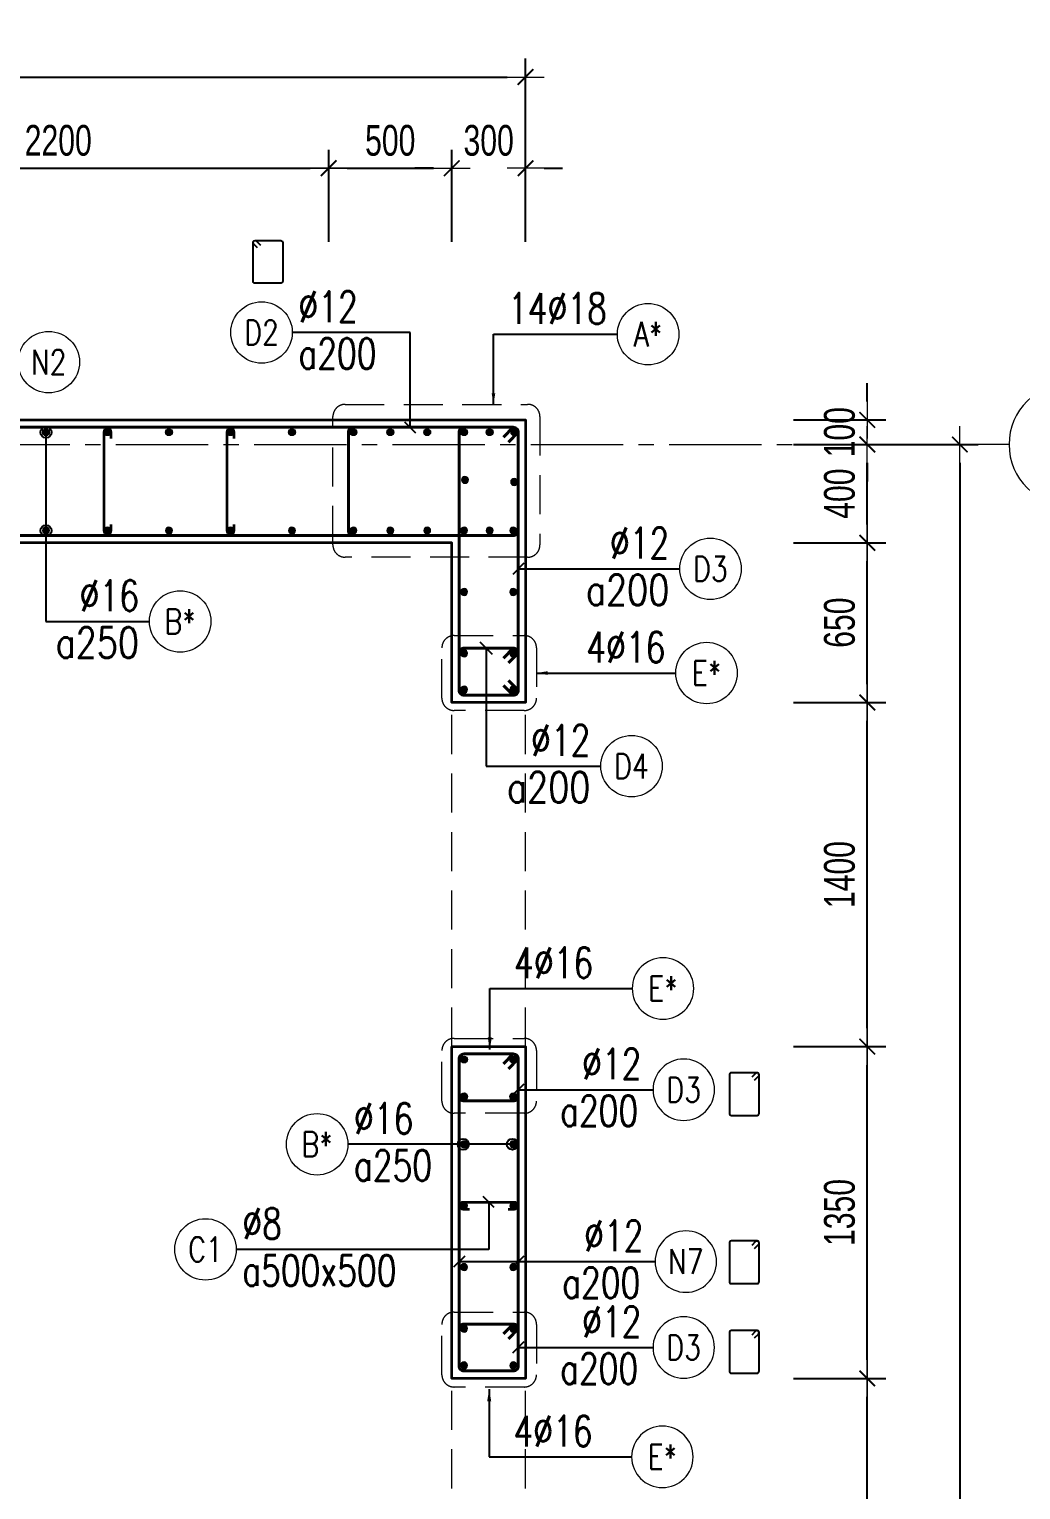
# Model space of a CAD drawing. Header units: millimetres. Extents: x 944027 to 981803, y -83026 to 82675.
# Drawn here: x 971637 to 975668, y 76004 to 81947 of the extents above; entities that cross this region are included whole.
import ezdxf
from ezdxf.enums import TextEntityAlignment as Align

# ---------------------------------------------------------------- set-up
doc = ezdxf.new("R2010")
doc.units = ezdxf.units.MM
doc.header["$MEASUREMENT"] = 0
for name, pattern in [('HIDDEN2', [4.7625, 3.175, -1.5875]), ('HT_Dim Grid$0$CENTER2', [1.125, 0.75, -0.125, 0.125, -0.125]), ('HT_Grid$0$CENTER2', [1.125, 0.75, -0.125, 0.125, -0.125])]:
    doc.linetypes.add(name, pattern=pattern)
doc.layers.get('0').update_dxf_attribs({"lineweight": 20})
doc.layers.get('Defpoints').update_dxf_attribs({"color": 151, "lineweight": 9})
for name, color, linetype, lineweight in [('HT_Dim Grid$0$NDC_S_AXIS', 5, 'HT_Dim Grid$0$CENTER2', 13), ('HT_Dim Grid$0$NDC_S_SYMBOL', 1, 'Continuous', 15), ('HT_Dim Grid$0$NDC_S_TEXT SYMBOL', 7, 'Continuous', 20), ('HT_Grid$0$NDC_S_AXIS', 5, 'HT_Grid$0$CENTER2', 13), ('KC-LEADER', 153, 'Continuous', 18), ('KC-THEP', 6, 'Continuous', 40), ('NDC_S_BEAM', 3, 'HIDDEN2', 20), ('NDC_S_DIM', 1, 'Continuous', 15), ('NDC_S_HIDDEN', 8, 'HIDDEN2', 13), ('NDC_S_LEADER', 1, 'Continuous', 15), ('NDC_S_REBAR', 4, 'Continuous', 35), ('NDC_S_STIRRUP', 4, 'Continuous', 40), ('NDC_S_VN TEXT', 7, 'Continuous', 20), ('NDC_S_WALL', 6, 'Continuous', 35)]:
    doc.layers.add(name, color=color, linetype=linetype, lineweight=lineweight)
doc.layers.add('Ligature', color=1, linetype='Continuous')
doc.styles.add('HT_Dim Grid$0$NDC_ANNO', font='', dxfattribs={"width": 0.8})
doc.styles.add('NDC_ARIAL', font='arial.ttf', dxfattribs={"width": 0.85})
doc.styles.add('NDC_DIM', font='', dxfattribs={"width": 0.75})
doc.styles.add('NDC_EN TXT', font='romans.shx', dxfattribs={"width": 0.8})
doc.styles.get('HT_Dim Grid$0$NDC_ANNO').set_extended_font_data('Dotum')
doc.styles.get('NDC_DIM').set_extended_font_data('Dotum')
doc.dimstyles.new('NDC_1-50', dxfattribs={"dimscale": 50, "dimtxt": 2.5, "dimasz": 1, "dimexe": 1.5, "dimexo": 0, "dimgap": 0.8, "dimtad": 1, "dimdec": 0, "dimdsep": 46, "dimtxsty": 'NDC_ARIAL', "dimblk": 'DIMMARK', "dimcen": 49999.938995, "dimdle": 1.5, "dimclrd": 1, "dimclre": 1, "dimclrt": 3, "dimadec": 0, "dimazin": 0, "dimtfac": 1, "dimtdec": 0, "dimtix": 1, "dimtmove": 2, "dimatfit": 3, "dimfxl": 1, "dimarcsym": 0})
doc.dimstyles.new('NDC_dim_30', dxfattribs={"dimscale": 30, "dimtxt": 2.5, "dimasz": 1.5, "dimexe": 1.5, "dimexo": 2.5, "dimgap": 1, "dimtad": 1, "dimdec": 0, "dimzin": 0, "dimdsep": 46, "dimtxsty": 'NDC_DIM', "dimblk": 'DIMMARK', "dimcen": 0.09, "dimdle": 1.2, "dimclrd": 1, "dimclre": 1, "dimclrt": 3, "dimadec": 0, "dimazin": 0, "dimtfac": 1, "dimtdec": 0, "dimtix": 1, "dimtofl": 0, "dimtmove": 0, "dimatfit": 3, "dimfxl": 6, "dimfxlon": 1, "dimtolj": 1, "dimtzin": 0, "dimarcsym": 0})
doc.dimstyles.new('NDC_dim_50', dxfattribs={"dimscale": 50, "dimtxt": 2.5, "dimasz": 1.5, "dimexe": 1.5, "dimexo": 2.5, "dimgap": 1, "dimtad": 1, "dimdec": 0, "dimzin": 0, "dimdsep": 46, "dimtxsty": 'NDC_DIM', "dimblk": 'DIMMARK', "dimcen": 0.09, "dimdle": 1.2, "dimclrd": 1, "dimclre": 1, "dimclrt": 3, "dimadec": 0, "dimazin": 0, "dimtfac": 1, "dimtdec": 0, "dimtix": 1, "dimtofl": 0, "dimtmove": 0, "dimatfit": 3, "dimfxl": 6, "dimfxlon": 1, "dimtolj": 1, "dimtzin": 0, "dimarcsym": 0})

# ---------------------------------------------------------------- blocks, each defined once
blk = doc.blocks.new('THEP')
at = {"layer": 'KC-LEADER', "color": 6}
blk.add_circle((0, 0), 14, dxfattribs=at)
at = {"layer": 'KC-THEP'}
for p, q in [((-14, 0), (14, 0)), ((9.9, 9.9), (-9.9, -9.9)), ((-9.9, 9.9), (9.9, -9.9)), ((0, 14), (0, -14))]:
    blk.add_line(p, q, dxfattribs=at)
blk = doc.blocks.new('DIMMARK')
at = {"layer": 'NDC_S_DIM', "color": 1}
blk.add_line((-1.5, 0), (1, 0), dxfattribs=at)
at = {"layer": 'NDC_S_DIM', "color": 2, "const_width": 0.1}
blk.add_lwpolyline([(-0.424, -0.424), (0.424, 0.424)], dxfattribs=at)
blk = doc.blocks.new('*U13')
blk.add_circle((-2.5, 0), 2.5)
at = {"layer": 'NDC_S_VN TEXT', "color": 3, "style": 'NDC_EN TXT', "width": 0.75}
blk.add_attdef('DK1', (0.5, 0.85), '', height=2.5, dxfattribs=at)
at = {"layer": 'NDC_S_VN TEXT', "color": 7, "style": 'NDC_EN TXT', "width": 0.8}
blk.add_attdef('SH2', text='', height=2, dxfattribs=at).set_placement((-2.5, 0), align=Align.MIDDLE)
blk = doc.blocks.new('*U11')
blk.add_circle((-2.5, 0), 2.5)
at = {"layer": 'NDC_S_VN TEXT', "color": 3, "style": 'NDC_EN TXT', "width": 0.75}
for tag, p in [('DK1', (0.5, 0.85)), ('KC1', (0.5, -2.97))]:
    blk.add_attdef(tag, p, '', height=2.5, dxfattribs=at)
at = {"layer": 'NDC_S_VN TEXT', "color": 7, "style": 'NDC_EN TXT', "width": 0.8}
blk.add_attdef('SH2', text='', height=2, dxfattribs=at).set_placement((-2.5, 0), align=Align.MIDDLE)
blk = doc.blocks.new('*U12')
blk.add_circle((-2.5, 0), 2.5)
at = {"layer": 'NDC_S_VN TEXT', "color": 3, "style": 'NDC_EN TXT', "width": 0.75}
for tag, p in [('DK1', (0.5, 0.85)), ('KC1', (0.5, -2.97))]:
    blk.add_attdef(tag, p, '', height=2.5, dxfattribs=at)
at = {"layer": 'NDC_S_VN TEXT', "color": 7, "style": 'NDC_EN TXT', "width": 0.8}
blk.add_attdef('SH2', text='', height=2, dxfattribs=at).set_placement((-2.5, 0), align=Align.MIDDLE)
blk = doc.blocks.new('*U10')
blk.add_circle((2.5, 0), 2.5)
at = {"layer": 'NDC_S_VN TEXT', "color": 3, "style": 'NDC_EN TXT'}
for tag, width, p in [('DK2', 0.75, (-0.85, 0.85)), ('KC2', 0.8, (-0.85, -2.97))]:
    blk.add_attdef(tag, text='', height=2.5, dxfattribs=dict(at, width=width)).set_placement(p, align=Align.RIGHT)
at = {"layer": 'NDC_S_VN TEXT', "color": 7, "style": 'NDC_EN TXT', "width": 0.8}
blk.add_attdef('SH3', text='', height=2, dxfattribs=at).set_placement((2.5, 0), align=Align.MIDDLE)
blk = doc.blocks.new('*U9')
blk.add_circle((2.5, 0), 2.5)
at = {"layer": 'NDC_S_VN TEXT', "color": 3, "style": 'NDC_EN TXT', "width": 0.75}
blk.add_attdef('DK2', text='', height=2.5, dxfattribs=at).set_placement((-0.85, 0.85), align=Align.RIGHT)
at = {"layer": 'NDC_S_VN TEXT', "color": 7, "style": 'NDC_EN TXT', "width": 0.8}
blk.add_attdef('SH3', text='', height=2, dxfattribs=at).set_placement((2.5, 0), align=Align.MIDDLE)
blk = doc.blocks.new('*D94')
at = {"layer": 'Defpoints', "color": 0, "transparency": 16777216}
for p in [(973654.8, 76457), (975044.3, 76457), (973654.8, 75057)]:
    blk.add_point(p, dxfattribs=at)
at = {"layer": 'NDC_S_DIM', "color": 1, "lineweight": -2, "transparency": 16777216}
for p, q in [((974744.3, 76457), (975119.3, 76457)), ((975044.3, 75132), (975044.3, 76382)), ((974744.3, 75057), (975119.3, 75057))]:
    blk.add_line(p, q, dxfattribs=at)
at = {"layer": 'NDC_S_DIM', "color": 1, "lineweight": -2, "transparency": 16777216, "xscale": 75, "yscale": 75, "zscale": 75}
for p, rotation in [((975044.3, 76457), 90), ((975044.3, 75057), 270)]:
    blk.add_blockref('DIMMARK', p, dxfattribs=dict(at, rotation=rotation))
at = {"layer": 'NDC_S_DIM', "color": 3, "transparency": 16777216, "insert": (974931.7, 75757), "char_height": 125, "attachment_point": 5, "rotation": 90, "style": 'NDC_DIM'}
blk.add_mtext('\\A1;1400', dxfattribs=at)
blk = doc.blocks.new('*D95')
at = {"layer": 'Defpoints', "color": 0, "transparency": 16777216}
for p in [(973654.8, 77807), (975044.3, 77807), (973654.8, 76457)]:
    blk.add_point(p, dxfattribs=at)
at = {"layer": 'NDC_S_DIM', "color": 1, "lineweight": -2, "transparency": 16777216}
for p, q in [((974744.3, 77807), (975119.3, 77807)), ((975044.3, 76532), (975044.3, 77732)), ((974744.3, 76457), (975119.3, 76457))]:
    blk.add_line(p, q, dxfattribs=at)
at = {"layer": 'NDC_S_DIM', "color": 1, "lineweight": -2, "transparency": 16777216, "xscale": 75, "yscale": 75, "zscale": 75}
for p, rotation in [((975044.3, 77807), 90), ((975044.3, 76457), 270)]:
    blk.add_blockref('DIMMARK', p, dxfattribs=dict(at, rotation=rotation))
at = {"layer": 'NDC_S_DIM', "color": 3, "transparency": 16777216, "insert": (974931.7, 77132), "char_height": 125, "attachment_point": 5, "rotation": 90, "style": 'NDC_DIM'}
blk.add_mtext('\\A1;1350', dxfattribs=at)
blk = doc.blocks.new('*D96')
at = {"layer": 'Defpoints', "color": 0, "transparency": 16777216}
for p in [(973654.8, 79207), (975044.3, 79207), (973654.8, 77807)]:
    blk.add_point(p, dxfattribs=at)
at = {"layer": 'NDC_S_DIM', "color": 1, "lineweight": -2, "transparency": 16777216}
for p, q in [((974744.3, 79207), (975119.3, 79207)), ((975044.3, 77882), (975044.3, 79132)), ((974744.3, 77807), (975119.3, 77807))]:
    blk.add_line(p, q, dxfattribs=at)
at = {"layer": 'NDC_S_DIM', "color": 1, "lineweight": -2, "transparency": 16777216, "xscale": 75, "yscale": 75, "zscale": 75}
for p, rotation in [((975044.3, 79207), 90), ((975044.3, 77807), 270)]:
    blk.add_blockref('DIMMARK', p, dxfattribs=dict(at, rotation=rotation))
at = {"layer": 'NDC_S_DIM', "color": 3, "transparency": 16777216, "insert": (974931.7, 78507), "char_height": 125, "attachment_point": 5, "rotation": 90, "style": 'NDC_DIM'}
blk.add_mtext('\\A1;1400', dxfattribs=at)
blk = doc.blocks.new('*D97')
at = {"layer": 'Defpoints', "color": 0, "transparency": 16777216}
for p in [(973354.8, 79857), (975044.3, 79857), (973654.8, 79207)]:
    blk.add_point(p, dxfattribs=at)
at = {"layer": 'NDC_S_DIM', "color": 1, "lineweight": -2, "transparency": 16777216}
for p, q in [((974744.3, 79857), (975119.3, 79857)), ((975044.3, 79282), (975044.3, 79782)), ((974744.3, 79207), (975119.3, 79207))]:
    blk.add_line(p, q, dxfattribs=at)
at = {"layer": 'NDC_S_DIM', "color": 1, "lineweight": -2, "transparency": 16777216, "xscale": 75, "yscale": 75, "zscale": 75}
for p, rotation in [((975044.3, 79857), 90), ((975044.3, 79207), 270)]:
    blk.add_blockref('DIMMARK', p, dxfattribs=dict(at, rotation=rotation))
at = {"layer": 'NDC_S_DIM', "color": 3, "transparency": 16777216, "insert": (974931.7, 79532), "char_height": 125, "attachment_point": 5, "rotation": 90, "style": 'NDC_DIM'}
blk.add_mtext('\\A1;650', dxfattribs=at)
blk = doc.blocks.new('*D98')
at = {"layer": 'Defpoints', "color": 0, "transparency": 16777216}
for p in [(973654.8, 80257), (975044.3, 80257), (973354.8, 79857)]:
    blk.add_point(p, dxfattribs=at)
at = {"layer": 'NDC_S_DIM', "color": 1, "lineweight": -2, "transparency": 16777216}
for p, q in [((974744.3, 80257), (975119.3, 80257)), ((975044.3, 79932), (975044.3, 80182)), ((974744.3, 79857), (975119.3, 79857))]:
    blk.add_line(p, q, dxfattribs=at)
at = {"layer": 'NDC_S_DIM', "color": 1, "lineweight": -2, "transparency": 16777216, "xscale": 75, "yscale": 75, "zscale": 75}
for p, rotation in [((975044.3, 80257), 90), ((975044.3, 79857), 270)]:
    blk.add_blockref('DIMMARK', p, dxfattribs=dict(at, rotation=rotation))
at = {"layer": 'NDC_S_DIM', "color": 3, "transparency": 16777216, "insert": (974931.7, 80057), "char_height": 125, "attachment_point": 5, "rotation": 90, "style": 'NDC_DIM'}
blk.add_mtext('\\A1;400', dxfattribs=at)
blk = doc.blocks.new('*D99')
at = {"layer": 'Defpoints', "color": 0, "transparency": 16777216}
for p in [(973713.3, 80257), (973654.8, 71257), (975420.7, 71257)]:
    blk.add_point(p, dxfattribs=at)
at = {"layer": 'NDC_S_DIM', "color": 1, "lineweight": -2, "transparency": 16777216}
for p, q in [((975120.7, 80257), (975495.7, 80257)), ((975420.7, 80182), (975420.7, 71332)), ((975120.7, 71257), (975495.7, 71257))]:
    blk.add_line(p, q, dxfattribs=at)
at = {"layer": 'NDC_S_DIM', "color": 1, "lineweight": -2, "transparency": 16777216, "xscale": 75, "yscale": 75, "zscale": 75}
for p, rotation in [((975420.7, 80257), 90), ((975420.7, 71257), 270)]:
    blk.add_blockref('DIMMARK', p, dxfattribs=dict(at, rotation=rotation))
at = {"layer": 'NDC_S_DIM', "color": 3, "transparency": 16777216, "insert": (975308.2, 75757), "char_height": 125, "attachment_point": 5, "rotation": 90, "style": 'NDC_DIM'}
blk.add_mtext('\\A1;9000', dxfattribs=at)
blk = doc.blocks.new('*D111')
at = {"layer": 'Defpoints', "color": 0, "transparency": 16777216}
for p in [(972854.4, 81381.3), (972854.4, 80109.4), (970654.8, 79857)]:
    blk.add_point(p, dxfattribs=at)
at = {"layer": 'NDC_S_DIM', "color": 1, "lineweight": -2, "transparency": 16777216}
for p, q in [((970654.8, 81081.3), (970654.8, 81456.3)), ((972854.4, 81081.3), (972854.4, 81456.3)), ((970729.8, 81381.3), (972779.4, 81381.3))]:
    blk.add_line(p, q, dxfattribs=at)
at = {"layer": 'NDC_S_DIM', "color": 1, "lineweight": -2, "transparency": 16777216, "xscale": 75, "yscale": 75, "zscale": 75, "rotation": 180}
blk.add_blockref('DIMMARK', (970654.8, 81381.3), dxfattribs=at)
at = {"layer": 'NDC_S_DIM', "color": 1, "lineweight": -2, "transparency": 16777216, "xscale": 75, "yscale": 75, "zscale": 75}
blk.add_blockref('DIMMARK', (972854.4, 81381.3), dxfattribs=at)
at = {"layer": 'NDC_S_DIM', "color": 3, "transparency": 16777216, "insert": (971754.6, 81493.9), "char_height": 125, "attachment_point": 5, "style": 'NDC_DIM'}
blk.add_mtext('\\A1;2200', dxfattribs=at)
blk = doc.blocks.new('*D112')
at = {"layer": 'Defpoints', "color": 0, "transparency": 16777216}
for p in [(973354.8, 81381.3), (972854.4, 80109.4), (973354.8, 79857)]:
    blk.add_point(p, dxfattribs=at)
at = {"layer": 'NDC_S_DIM', "color": 1, "lineweight": -2, "transparency": 16777216}
for p, q in [((972854.4, 81081.3), (972854.4, 81456.3)), ((973354.8, 81081.3), (973354.8, 81456.3)), ((972929.4, 81381.3), (973279.8, 81381.3))]:
    blk.add_line(p, q, dxfattribs=at)
at = {"layer": 'NDC_S_DIM', "color": 1, "lineweight": -2, "transparency": 16777216, "xscale": 75, "yscale": 75, "zscale": 75, "rotation": 180}
blk.add_blockref('DIMMARK', (972854.4, 81381.3), dxfattribs=at)
at = {"layer": 'NDC_S_DIM', "color": 1, "lineweight": -2, "transparency": 16777216, "xscale": 75, "yscale": 75, "zscale": 75}
blk.add_blockref('DIMMARK', (973354.8, 81381.3), dxfattribs=at)
at = {"layer": 'NDC_S_DIM', "color": 3, "transparency": 16777216, "insert": (973104.6, 81493.9), "char_height": 125, "attachment_point": 5, "style": 'NDC_DIM'}
blk.add_mtext('\\A1;500', dxfattribs=at)
blk = doc.blocks.new('*D113')
at = {"layer": 'Defpoints', "color": 0, "transparency": 16777216}
for p in [(973654.8, 81381.3), (973654.8, 80357), (973354.8, 79857)]:
    blk.add_point(p, dxfattribs=at)
at = {"layer": 'NDC_S_DIM', "color": 1, "lineweight": -2, "transparency": 16777216}
for p, q in [((973354.8, 81081.3), (973354.8, 81456.3)), ((973654.8, 81081.3), (973654.8, 81456.3)), ((973279.8, 81381.3), (973204.8, 81381.3)), ((973729.8, 81381.3), (973804.8, 81381.3))]:
    blk.add_line(p, q, dxfattribs=at)
at = {"layer": 'NDC_S_DIM', "color": 1, "lineweight": -2, "transparency": 16777216, "xscale": 75, "yscale": 75, "zscale": 75}
blk.add_blockref('DIMMARK', (973354.8, 81381.3), dxfattribs=at)
at = {"layer": 'NDC_S_DIM', "color": 1, "lineweight": -2, "transparency": 16777216, "xscale": 75, "yscale": 75, "zscale": 75, "rotation": 180}
blk.add_blockref('DIMMARK', (973654.8, 81381.3), dxfattribs=at)
at = {"layer": 'NDC_S_DIM', "color": 3, "transparency": 16777216, "insert": (973504.8, 81493.9), "char_height": 125, "attachment_point": 5, "style": 'NDC_DIM'}
blk.add_mtext('\\A1;300', dxfattribs=at)
blk = doc.blocks.new('*D89')
at = {"layer": 'Defpoints', "color": 0, "ltscale": 200, "transparency": 16777216}
for p in [(973654.8, 81752.3), (969054.8, 80520.4), (973654.8, 80357)]:
    blk.add_point(p, dxfattribs=at)
at = {"layer": 'NDC_S_DIM', "color": 1, "lineweight": -2, "ltscale": 200, "transparency": 16777216}
for p, q in [((969054.8, 81452.3), (969054.8, 81827.3)), ((973654.8, 81452.3), (973654.8, 81827.3)), ((969129.8, 81752.3), (973579.8, 81752.3))]:
    blk.add_line(p, q, dxfattribs=at)
at = {"layer": 'NDC_S_DIM', "color": 1, "lineweight": -2, "ltscale": 200, "transparency": 16777216, "xscale": 75, "yscale": 75, "zscale": 75, "rotation": 180}
blk.add_blockref('DIMMARK', (969054.8, 81752.3), dxfattribs=at)
at = {"layer": 'NDC_S_DIM', "color": 1, "lineweight": -2, "ltscale": 200, "transparency": 16777216, "xscale": 75, "yscale": 75, "zscale": 75}
blk.add_blockref('DIMMARK', (973654.8, 81752.3), dxfattribs=at)
at = {"layer": 'NDC_S_DIM', "color": 3, "ltscale": 200, "transparency": 16777216, "insert": (971354.8, 81864.9), "char_height": 125, "attachment_point": 5, "style": 'NDC_DIM'}
blk.add_mtext('\\A1;4600', dxfattribs=at)
blk = doc.blocks.new('*U22')
at = {"layer": 'HT_Dim Grid$0$NDC_S_SYMBOL'}
blk.add_line((5, 0), (9, 0), dxfattribs=at)
blk.add_circle((0, 0), 5, dxfattribs=at)
at = {"layer": 'HT_Dim Grid$0$NDC_S_TEXT SYMBOL', "color": 7, "style": 'HT_Dim Grid$0$NDC_ANNO', "width": 0.8}
blk.add_attdef('GRID', text='', height=4, rotation=270, dxfattribs=at).set_placement((0, 0), align=Align.MIDDLE)
blk = doc.blocks.new('*D80')
at = {"layer": 'Defpoints', "color": 0, "ltscale": 200, "transparency": 16777216}
for p in [(973654.8, 80357), (975044.3, 80357), (973654.8, 80257)]:
    blk.add_point(p, dxfattribs=at)
at = {"layer": 'NDC_S_DIM', "color": 1, "lineweight": -2, "ltscale": 200, "transparency": 16777216}
for p, q in [((975044.3, 80432), (975044.3, 80507)), ((974744.3, 80357), (975119.3, 80357)), ((974744.3, 80257), (975119.3, 80257)), ((975044.3, 80182), (975044.3, 80107))]:
    blk.add_line(p, q, dxfattribs=at)
at = {"layer": 'NDC_S_DIM', "color": 1, "lineweight": -2, "ltscale": 200, "transparency": 16777216, "xscale": 75, "yscale": 75, "zscale": 75}
for p, rotation in [((975044.3, 80357), 270), ((975044.3, 80257), 90)]:
    blk.add_blockref('DIMMARK', p, dxfattribs=dict(at, rotation=rotation))
at = {"layer": 'NDC_S_DIM', "color": 3, "ltscale": 200, "transparency": 16777216, "insert": (974931.7, 80307), "char_height": 125, "attachment_point": 5, "rotation": 90, "style": 'NDC_DIM'}
blk.add_mtext('\\A1;100', dxfattribs=at)

msp = doc.modelspace()

# ---------------------------------------------------------------- linework, layer by layer
at = {"layer": 'HT_Grid$0$NDC_S_AXIS', "ltscale": 500}
msp.add_line((965239.2, 80257), (975420.7, 80257), dxfattribs=at)
at = {"layer": 'Ligature'}
for points in [[(972565.1, 81057), (972549.2, 81073, -0.668179), (972554.9, 81086.9), (972659.6, 81086.9, -0.414214), (972667.7, 81078.8), (972667.7, 80921.7, -0.414214), (972659.6, 80913.5), (972554.9, 80913.5, -0.414214), (972546.8, 80921.7), (972546.8, 81078.8, -0.668179), (972560.7, 81084.5), (972576.7, 81068.6)], [(974586, 77670.5), (974601.9, 77686.5, 0.668179), (974596.2, 77700.4), (974491.5, 77700.4, 0.414214), (974483.4, 77692.3), (974483.4, 77535.2, 0.414214), (974491.5, 77527), (974596.2, 77527, 0.414214), (974604.3, 77535.2), (974604.3, 77692.3, 0.668179), (974590.4, 77698), (974574.4, 77682.1)], [(974586, 76986.1), (974601.9, 77002.1, 0.668179), (974596.1, 77016), (974491.5, 77016, 0.414214), (974483.4, 77007.8), (974483.4, 76850.7, 0.414214), (974491.5, 76842.6), (974596.1, 76842.6, 0.414214), (974604.3, 76850.7), (974604.3, 77007.8, 0.668179), (974590.4, 77013.6), (974574.4, 76997.6)], [(974586, 76621.5), (974601.9, 76637.5, 0.668179), (974596.1, 76651.4), (974491.5, 76651.4, 0.414214), (974483.4, 76643.2), (974483.4, 76486.1, 0.414214), (974491.5, 76478), (974596.1, 76478, 0.414214), (974604.3, 76486.1), (974604.3, 76643.2, 0.668179), (974590.4, 76649), (974574.4, 76633)]]:
    msp.add_lwpolyline(points, format="xyb", dxfattribs=at)
at = {"layer": 'NDC_S_BEAM', "ltscale": 50}
for p, q in [((973354.8, 77807), (973354.8, 79207)), ((973654.8, 77807), (973654.8, 79207)), ((973354.8, 75057), (973354.8, 76457)), ((973654.8, 75057), (973654.8, 76457))]:
    msp.add_line(p, q, dxfattribs=at)
at = {"layer": 'NDC_S_HIDDEN', "ltscale": 50}
for points in [[(972921.4, 80420.4), (973663.3, 80420.4, -0.414214), (973713.3, 80370.4), (973713.3, 79848.3, -0.414214), (973663.3, 79798.3), (972921.4, 79798.3, -0.414214), (972871.4, 79848.3), (972871.4, 80370.4, -0.414214)], [(973364.5, 79479.6), (973649.3, 79479.6, -0.414214), (973699.3, 79429.6), (973699.3, 79224.6, -0.414214), (973649.3, 79174.6), (973364.5, 79174.6, -0.414214), (973314.5, 79224.6), (973314.5, 79429.6, -0.414214)], [(973364.5, 77840.6), (973649.3, 77840.6, -0.414214), (973699.3, 77790.6), (973699.3, 77585.6, -0.414214), (973649.3, 77535.6), (973364.5, 77535.6, -0.414214), (973314.5, 77585.6), (973314.5, 77790.6, -0.414214)], [(973364.5, 76726.8), (973649.3, 76726.8, -0.414214), (973699.3, 76676.8), (973699.3, 76471.8, -0.414214), (973649.3, 76421.8), (973364.5, 76421.8, -0.414214), (973314.5, 76471.8), (973314.5, 76676.8, -0.414214)]]:
    msp.add_lwpolyline(points, format="xyb", close=True, dxfattribs=at)
at = {"layer": 'NDC_S_REBAR'}
for points in [[(971969.8, 80282), (971969.8, 80307, 1), (971939.8, 80307), (971939.8, 79907, 1), (971969.8, 79907), (971969.8, 79932)], [(972469.8, 80282), (972469.8, 80307, 1), (972439.8, 80307), (972439.8, 79907, 1), (972469.8, 79907), (972469.8, 79932)], [(973426.3, 77144.6), (973401.3, 77144.6, -1), (973401.3, 77174.6), (973608.4, 77174.6, -1), (973608.4, 77144.6), (973583.4, 77144.6)]]:
    msp.add_lwpolyline(points, format="xyb", dxfattribs=at)
at = {"layer": 'NDC_S_STIRRUP'}
for points in [[(970040.5, 79927), (970000.5, 79887, -0.414214), (969980.5, 79907), (969980.5, 80307, -0.414214), (970000.5, 80327), (973604.8, 80327, -0.414214), (973624.8, 80307), (973624.8, 79907, -0.414214), (973604.8, 79887), (970000.5, 79887, -0.414214), (969980.5, 79907), (970020.5, 79947)], [(973564.8, 80287), (973604.8, 80327, -0.414214), (973624.8, 80307), (973624.8, 79907, -0.414214), (973604.8, 79887), (972954.8, 79887, -0.414214), (972934.8, 79907), (972934.8, 80307, -0.414214), (972954.8, 80327), (973604.8, 80327, -0.414214), (973624.8, 80307), (973584.8, 80267)], [(973584.9, 79297), (973624.9, 79257, -0.414214), (973604.9, 79237), (973404.9, 79237, -0.414214), (973384.9, 79257), (973384.8, 80307, -0.414214), (973404.8, 80327), (973604.8, 80327, -0.414214), (973624.8, 80307), (973624.9, 79257, -0.414214), (973604.9, 79237), (973564.9, 79277)], [(973584.8, 79368), (973624.8, 79408, 0.414214), (973604.8, 79428), (973404.8, 79428, 0.414214), (973384.8, 79408), (973384.8, 79257, 0.414214), (973404.8, 79237), (973604.8, 79237, 0.414214), (973624.8, 79257), (973624.8, 79408, 0.414214), (973604.8, 79428), (973564.8, 79388)], [(973584.9, 77717), (973624.9, 77757, 0.414214), (973604.9, 77777), (973404.9, 77777, 0.414214), (973384.9, 77757), (973384.8, 76507, 0.414214), (973404.8, 76487), (973604.8, 76487, 0.414214), (973624.8, 76507), (973624.9, 77757, 0.414214), (973604.9, 77777), (973564.9, 77737)], [(973584.8, 77717), (973624.8, 77757, 0.414214), (973604.8, 77777), (973404.8, 77777, 0.414214), (973384.8, 77757), (973384.8, 77606, 0.414214), (973404.8, 77586), (973604.8, 77586, 0.414214), (973624.8, 77606), (973624.8, 77757, 0.414214), (973604.8, 77777), (973564.8, 77737)], [(973584.8, 76618), (973624.8, 76658, 0.414214), (973604.8, 76678), (973404.8, 76678, 0.414214), (973384.8, 76658), (973384.8, 76507, 0.414214), (973404.8, 76487), (973604.8, 76487, 0.414214), (973624.8, 76507), (973624.8, 76658, 0.414214), (973604.8, 76678), (973564.8, 76638)]]:
    msp.add_lwpolyline(points, format="xyb", dxfattribs=at)
at = {"layer": 'NDC_S_WALL'}
msp.add_lwpolyline([(969954.8, 79857), (969954.8, 80357), (973654.8, 80357), (973654.8, 79207), (973354.8, 79207), (973354.8, 79857), (970654.8, 79857), (970654.8, 71657)], dxfattribs=at)
msp.add_lwpolyline([(973354.8, 77807), (973654.8, 77807), (973654.8, 76457), (973354.8, 76457)], close=True, dxfattribs=at)

# ---------------------------------------------------------------- block references
at = {"layer": 'HT_Dim Grid$0$NDC_S_AXIS'}
ref = msp.add_blockref('*U22', (975870.7, 80257), dxfattribs=dict(at, xscale=-50, yscale=50, zscale=50))
ref.add_attrib('GRID', 'Y4', dxfattribs={"layer": 'HT_Dim Grid$0$NDC_S_TEXT SYMBOL', "color": 7, "height": 200, "style": 'HT_Dim Grid$0$NDC_ANNO', "width": 0.8}).set_placement((975870.7, 80257), align=Align.MIDDLE)
at = {"layer": 'KC-THEP'}
for p, rotation in [((971704.8, 80307), 9.668564436380946), ((971954.8, 80307), 9.668564436380946), ((972204.8, 80307), 9.668564436380946), ((972454.8, 80307), 9.668564436380946), ((972704.8, 80307), 9.668564436380946), ((972954.8, 80307), 9.668564436380946), ((973104.8, 80307), 9.668564436380946), ((973254.8, 80307), 9.668564436380946), ((973404.8, 80307), 9.668564436380946), ((973508.6, 80307), 9.668564436380946), ((973404.8, 77754.4), 9.668564436380926), ((973604.8, 77754.4), 9.668564436380926), ((973404.8, 77604.4), 9.668564436380926), ((973604.8, 77604.4), 9.668564436380926)]:
    msp.add_blockref('THEP', p, dxfattribs=dict(at, rotation=rotation))
at = {"layer": 'KC-THEP', "xscale": -1}
for p, rotation in [((973608.3, 80307), 170.331435563619), ((973408.3, 80113.2), 350.3314355636191), ((973608.3, 80104.7), 350.3314355636191), ((971704.8, 79907), 170.331435563619), ((971954.8, 79907), 170.331435563619), ((972204.8, 79907), 170.331435563619), ((972454.8, 79907), 170.331435563619), ((972704.8, 79907), 170.331435563619), ((972954.8, 79907), 170.331435563619), ((973104.8, 79907), 170.331435563619), ((973254.8, 79907), 170.331435563619), ((973404.8, 79907), 170.331435563619), ((973508.6, 79907), 170.331435563619), ((973604.8, 79907), 170.331435563619), ((973404.8, 79657), 170.331435563619), ((973604.8, 79657), 170.331435563619), ((973404.8, 79407), 170.331435563619), ((973604.8, 79407), 170.331435563619), ((973404.8, 79259.6), 170.331435563619), ((973604.8, 79259.6), 170.331435563619), ((973404.8, 77409.6), 170.331435563619), ((973604.8, 77409.6), 170.331435563619), ((973404.8, 77159.6), 170.331435563619), ((973604.8, 77159.6), 170.331435563619), ((973404.8, 76909.6), 170.331435563619), ((973604.8, 76909.6), 170.331435563619), ((973404.8, 76659.6), 170.331435563619), ((973604.8, 76659.6), 170.331435563619), ((973404.8, 76509.6), 170.331435563619), ((973604.8, 76509.6), 170.331435563619)]:
    msp.add_blockref('THEP', p, dxfattribs=dict(at, rotation=rotation))
at = {"layer": 'NDC_S_VN TEXT', "xscale": 50, "yscale": 50, "zscale": 50}
for name, p, values in [('*U11', (972706.4, 80712.9), {'SH2': 'D2', 'DK1': '%%C12', 'KC1': 'a200'}), ('*U9', (974028, 80705.8), {'SH3': 'A*', 'DK2': '14%%C18'}), ('*U10', (971591, 80592.3), {'SH3': 'N2', 'DK2': '%%C12', 'KC2': 'a200'}), ('*U10', (974281.6, 79751.2), {'SH3': 'D3', 'DK2': '%%C12', 'KC2': 'a200'}), ('*U10', (972125.4, 79537), {'SH3': 'B*', 'DK2': '%%C16', 'KC2': 'a250'}), ('*U9', (974265.7, 79327.1), {'SH3': 'E*', 'DK2': '4%%C16'}), ('*U10', (973960.7, 78948.3), {'SH3': 'D4', 'DK2': '%%C12', 'KC2': 'a200'}), ('*U11', (972932.3, 77409.5), {'SH2': 'B*', 'DK1': '%%C16', 'KC1': 'a250'}), ('*U12', (972478.3, 76981.7), {'SH2': 'C1', 'DK1': '%%c8', 'KC1': 'a500x500'})]:
    msp.add_blockref(name, p, dxfattribs=at).add_auto_attribs(values)
at = {"layer": 'NDC_S_VN TEXT'}
ref = msp.add_blockref('*U13', (974088.6, 78043.5), dxfattribs=dict(at, xscale=-50, yscale=50, zscale=50))
ref.add_attrib('SH2', 'E*', dxfattribs={"color": 7, "height": 100, "style": 'NDC_EN TXT', "width": 0.8}).set_placement((974213.6, 78043.5), align=Align.MIDDLE)
ref.add_attrib('DK1', '4%%C16', (973608.3, 78085.8), dxfattribs={"color": 3, "height": 125, "style": 'NDC_EN TXT', "width": 0.75})
ref = msp.add_blockref('*U11', (974173.1, 77631.5), dxfattribs=dict(at, xscale=-50, yscale=50, zscale=50))
ref.add_attrib('SH2', 'D3', dxfattribs={"color": 7, "height": 100, "style": 'NDC_EN TXT', "width": 0.8}).set_placement((974298.1, 77631.5), align=Align.MIDDLE)
ref.add_attrib('DK1', '%%C12', (973884.7, 77673.8), dxfattribs={"color": 3, "height": 125, "style": 'NDC_EN TXT', "width": 0.75})
ref.add_attrib('KC1', 'a200', (973795.4, 77482.9), dxfattribs={"color": 3, "height": 125, "style": 'NDC_EN TXT', "width": 0.75})
ref = msp.add_blockref('*U11', (974181.6, 76932.2), dxfattribs=dict(at, xscale=-50, yscale=50, zscale=50))
ref.add_attrib('SH2', 'N7', dxfattribs={"color": 7, "height": 100, "style": 'NDC_EN TXT', "width": 0.8}).set_placement((974306.6, 76932.2), align=Align.MIDDLE)
ref.add_attrib('DK1', '%%C12', (973893.2, 76974.5), dxfattribs={"color": 3, "height": 125, "style": 'NDC_EN TXT', "width": 0.75})
ref.add_attrib('KC1', 'a200', (973803.9, 76783.6), dxfattribs={"color": 3, "height": 125, "style": 'NDC_EN TXT', "width": 0.75})
ref = msp.add_blockref('*U11', (974173, 76582.5), dxfattribs=dict(at, xscale=-50, yscale=50, zscale=50))
ref.add_attrib('SH2', 'D3', dxfattribs={"color": 7, "height": 100, "style": 'NDC_EN TXT', "width": 0.8}).set_placement((974298, 76582.5), align=Align.MIDDLE)
ref.add_attrib('DK1', '%%C12', (973884.6, 76624.8), dxfattribs={"color": 3, "height": 125, "style": 'NDC_EN TXT', "width": 0.75})
ref.add_attrib('KC1', 'a200', (973795.4, 76433.9), dxfattribs={"color": 3, "height": 125, "style": 'NDC_EN TXT', "width": 0.75})
ref = msp.add_blockref('*U13', (974086.2, 76137.5), dxfattribs=dict(at, xscale=-50, yscale=50, zscale=50))
ref.add_attrib('SH2', 'E*', dxfattribs={"color": 7, "height": 100, "style": 'NDC_EN TXT', "width": 0.8}).set_placement((974211.2, 76137.5), align=Align.MIDDLE)
ref.add_attrib('DK1', '4%%C16', (973605.9, 76179.8), dxfattribs={"color": 3, "height": 125, "style": 'NDC_EN TXT', "width": 0.75})

# ---------------------------------------------------------------- dimensions: what is measured, and where the dimension line sits
at = {"layer": 'NDC_S_DIM', "ltscale": 200}
dim = msp.add_linear_dim(base=(973654.8, 81752.3), p1=(969054.8, 80520.4), p2=(973654.8, 80357), dimstyle='NDC_dim_50', override={"dimtmove": 1}, dxfattribs=at)
dim.commit()
dim.dimension.update_dxf_attribs({"geometry": '*D89', "text_midpoint": (971354.8, 81864.9)})
at = {"layer": 'NDC_S_DIM'}
for base, p1, p2, picture, middle in [((972854.4, 81381.3), (970654.8, 79857), (972854.4, 80109.4), '*D111', (971754.6, 81493.9)), ((973354.8, 81381.3), (972854.4, 80109.4), (973354.8, 79857), '*D112', (973104.6, 81493.9)), ((973654.8, 81381.3), (973354.8, 79857), (973654.8, 80357), '*D113', (973504.8, 81493.9))]:
    dim = msp.add_linear_dim(base=base, p1=p1, p2=p2, dimstyle='NDC_dim_50', override={"dimtmove": 1}, dxfattribs=at)
    dim.commit()
    dim.dimension.update_dxf_attribs({"geometry": picture, "text_midpoint": middle})
at = {"layer": 'NDC_S_DIM', "ltscale": 200}
dim = msp.add_linear_dim(base=(975044.3, 80357), p1=(973654.8, 80257), p2=(973654.8, 80357), angle=90, dimstyle='NDC_dim_50', override={"dimtmove": 1}, dxfattribs=at)
dim.commit()
dim.dimension.update_dxf_attribs({"geometry": '*D80', "text_midpoint": (974931.7, 80307)})
at = {"layer": 'NDC_S_DIM'}
for base, p1, p2, picture, middle in [((975044.3, 80257), (973354.8, 79857), (973654.8, 80257), '*D98', (974931.7, 80057)), ((975044.3, 79857), (973654.8, 79207), (973354.8, 79857), '*D97', (974931.7, 79532)), ((975044.3, 79207), (973654.8, 77807), (973654.8, 79207), '*D96', (974931.7, 78507)), ((975044.3, 77807), (973654.8, 76457), (973654.8, 77807), '*D95', (974931.7, 77132)), ((975044.3, 76457), (973654.8, 75057), (973654.8, 76457), '*D94', (974931.7, 75757))]:
    dim = msp.add_linear_dim(base=base, p1=p1, p2=p2, angle=90, dimstyle='NDC_dim_50', override={"dimtmove": 1}, dxfattribs=at)
    dim.commit()
    dim.dimension.update_dxf_attribs({"geometry": picture, "text_midpoint": middle})
dim = msp.add_linear_dim(base=(975420.7, 71257), p1=(973713.3, 80257), p2=(973654.8, 71257), angle=90, dimstyle='NDC_dim_50', dxfattribs=at)
dim.commit()
dim.dimension.update_dxf_attribs({"geometry": '*D99', "text_midpoint": (975308.2, 75757)})

# ---------------------------------------------------------------- leaders
at = {"layer": 'NDC_S_LEADER'}
for points, dimstyle, override in [([(973184.9, 80327), (973184.9, 80712.9), (972706.4, 80712.9)], 'NDC_dim_30', {"dimtad": 0, "dimldrblk": 'Oblique'}), ([(973524.3, 80420.4), (973524.3, 80705.8), (974028, 80705.8)], 'NDC_dim_30', {"dimtad": 0}), ([(971704.8, 80306.7), (971704.8, 79536.9), (972125.4, 79536.9)], 'NDC_dim_30', {"dimgap": 1, "dimtad": 0, "dimldrblk": 'Origin'}), ([(971704.8, 79906.7), (971704.8, 79536.9), (972125.4, 79536.9)], 'NDC_dim_30', {"dimgap": 1, "dimtad": 0, "dimldrblk": 'Origin'}), ([(973624.9, 79751.2), (974281.6, 79751.2)], 'NDC_dim_30', {"dimtad": 0, "dimldrblk": 'Oblique'}), ([(973495.1, 79428), (973495.1, 78948.3), (973960.7, 78948.3)], 'NDC_1-50', {"dimgap": 0.8, "dimtad": 0, "dimldrblk": 'Oblique'}), ([(973699.3, 79327.1), (974265.7, 79327.1)], 'NDC_dim_30', {"dimtad": 0}), ([(973509.3, 77794.7), (973509.3, 78043.5), (974090.9, 78043.5)], 'NDC_1-50', {"dimgap": 0.8, "dimtad": 0}), ([(973624.8, 77631.5), (974175.1, 77631.5)], 'NDC_dim_30', {"dimtad": 0, "dimldrblk": 'Oblique'}), ([(973601.3, 77409.8), (972932.3, 77409.5)], 'NDC_dim_30', {"dimtad": 0, "dimldrblk": 'Origin'}), ([(973401.3, 77409.5), (972932.3, 77409.5)], 'NDC_dim_30', {"dimtad": 0, "dimldrblk": 'Origin'}), ([(973504.8, 77174.6), (973504.8, 76982), (972478.3, 76981.7)], 'NDC_dim_30', {"dimtad": 0, "dimldrblk": 'Oblique'}), ([(973384.8, 76932), (974181.6, 76932)], 'NDC_dim_30', {"dimtad": 0, "dimldrblk": 'Oblique'}), ([(973624.8, 76932), (974181.6, 76932)], 'NDC_dim_30', {"dimtad": 0, "dimldrblk": 'Oblique'}), ([(973624.8, 76582.5), (974175.1, 76582.5)], 'NDC_dim_30', {"dimtad": 0, "dimldrblk": 'Oblique'}), ([(973506.9, 76413.5), (973506.9, 76137.5), (974088.5, 76137.5)], 'NDC_1-50', {"dimgap": 0.8, "dimtad": 0})]:
    msp.add_leader(points, dimstyle=dimstyle, override=override, dxfattribs=at)

doc.saveas('drawing.dxf')
